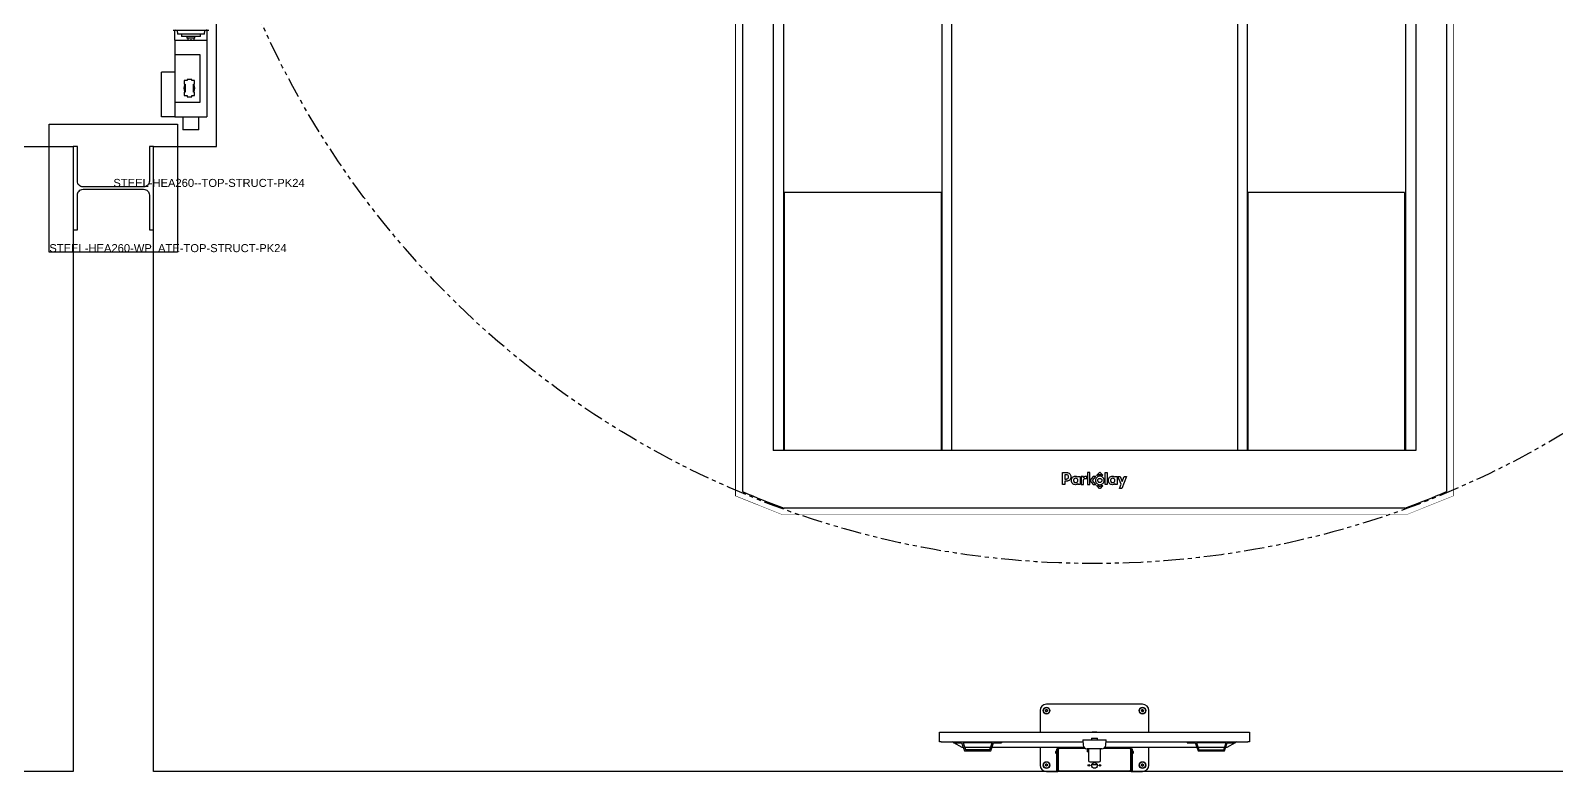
# Model space of a CAD drawing. Header units: millimetres. Extents: x 1005 to 7315, y -2950 to 6147.
# Drawn here: x 4149.5 to 4626.2, y -2699.9 to -2468.5 of the extents above; entities that cross this region are included whole.
import ezdxf

# ---------------------------------------------------------------- set-up
doc = ezdxf.new("R2010")
doc.units = ezdxf.units.MM
doc.set_wipeout_variables(frame=1)
doc.linetypes.add('PHANTOM', pattern=[12.7, 6.35, -1.27, 1.27, -1.27, 1.27, -1.27])
for name, color, linetype in [('PK24-EQUIPMENT', 150, 'Continuous'), ('PK24-LOGO', 7, 'Continuous'), ('PK24E-DATA', 7, 'Continuous'), ('PK24E-STRUCT-STEEL', 254, 'Continuous'), ('PKE24E-HIDDEN', 7, 'Continuous')]:
    doc.layers.add(name, color=color, linetype=linetype)
for name, color, linetype, true_color in [('PK24-SYS-ROOM', 8, 'Continuous', 0x808080), ('PK24E-COMP-PALLET', 132, 'Continuous', 0x00b7c8), ('PK24E-HELPER', 253, 'PHANTOM', 0xa1a1a1), ('PK24E-SYS-LIFT', 31, 'Continuous', 0xffcc5a)]:
    doc.layers.add(name, color=color, linetype=linetype, true_color=true_color)
doc.styles.get("Standard").update_dxf_attribs({"font": 'arial.ttf'})

# ---------------------------------------------------------------- blocks, each defined once
blk = doc.blocks.new('ELIFTTT-CHASIS--TOP-COMP-PKE24')
at = {"layer": 'PK24E-HELPER'}
blk.add_point((0, -167.5), dxfattribs=at)
at = {"layer": 'PK24E-SYS-LIFT'}
for p, q in [((-287.22, -118.3), (-287.82, -118.3)), ((-287.25, -121.25), (-287.25, -118.3)), ((-287.24, -117.91), (-287.22, -118.3)), ((-277.28, -118.3), (-287.22, -118.3)), ((-286.53, -118.3), (-286.47, -119.4)), ((-278.03, -119.4), (-277.97, -118.3)), ((-277.28, -118.3), (-277.26, -117.91)), ((-276.68, -118.3), (-277.28, -118.3)), ((-277.25, -118.3), (-277.25, -121.25)), ((-287.25, -121.25), (-277.25, -121.25)), ((-287.25, -121.25), (-287.25, -125.85)), ((-278.03, -119.4), (-286.47, -119.4)), ((-285.25, -119.4), (-285.25, -120.1)), ((-279.25, -120.1), (-285.25, -120.1)), ((-283.5, -120.1), (-283.5, -120.6)), ((-283.5, -120.6), (-283.4, -120.7)), ((-283.5, -120.6), (-281, -120.6)), ((-281.1, -120.7), (-283.4, -120.7)), ((-283.25, -120.7), (-283.25, -121.25)), ((-281.25, -121.25), (-281.25, -120.7)), ((-281.1, -120.7), (-281, -120.6)), ((-281, -120.6), (-281, -120.1)), ((-279.25, -120.1), (-279.25, -119.4)), ((-277.25, -121.25), (-277.25, -145.25)), ((-279.35, -125.85), (-287.25, -125.85)), ((-287.25, -125.85), (-287.25, -140.65)), ((-279.35, -140.65), (-279.35, -125.85)), ((-291.45, -145.25), (-291.45, -131.25)), ((-287.25, -131.25), (-291.45, -131.25)), ((-284.4, -133.88), (-284.4, -134.98)), ((-283.48, -133.88), (-284.4, -133.88)), ((-284.4, -134.98), (-284.02, -134.98)), ((-284.4, -137.52), (-284.4, -138.62)), ((-284.02, -137.52), (-284.4, -137.52)), ((-284.02, -134.98), (-284.02, -137.52)), ((-282.02, -133.55), (-283.48, -133.55)), ((-283.48, -133.55), (-283.48, -133.88)), ((-282.02, -133.88), (-282.02, -133.55)), ((-281.1, -133.88), (-282.02, -133.88)), ((-281.48, -134.98), (-281.1, -134.98)), ((-281.48, -137.52), (-281.48, -134.98)), ((-281.1, -137.52), (-281.48, -137.52)), ((-281.1, -134.98), (-281.1, -133.88)), ((-281.1, -138.62), (-281.1, -137.52)), ((-287.25, -140.65), (-279.35, -140.65)), ((-287.25, -140.65), (-287.25, -145.25)), ((-284.4, -138.62), (-283.48, -138.62)), ((-283.48, -138.62), (-283.48, -138.95)), ((-283.48, -138.95), (-282.02, -138.95)), ((-282.02, -138.62), (-281.1, -138.62)), ((-282.02, -138.95), (-282.02, -138.62)), ((-287.25, -145.25), (-291.45, -145.25)), ((-287.25, -145.25), (-277.25, -145.25)), ((-284.75, -145.25), (-284.75, -149.25)), ((-279.75, -149.25), (-279.75, -145.25)), ((-279.75, -149.25), (-284.75, -149.25))]:
    blk.add_line(p, q, dxfattribs=at)
for start, end in [(137.63, 222.37), (317.63, 42.37)]:
    blk.add_arc((-282.75, -136.25), 1.72, start, end, dxfattribs=at)
for points, knots in [([(-287.83, -118.28), (-287.83, -118.28), (-287.83, -118.3), (-287.82, -118.3), (-287.82, -118.3)], [0, 0, 0, 0, 0.485402, 1, 1, 1, 1]), ([(-276.68, -118.3), (-276.68, -118.3), (-276.67, -118.3), (-276.67, -118.28), (-276.67, -118.28)], [0, 0, 0, 0, 0.487803, 1, 1, 1, 1]), ([(-282.09, -121.25), (-282.11, -121.24), (-282.16, -121.21), (-282.25, -121.2), (-282.34, -121.21), (-282.39, -121.24), (-282.41, -121.25)], [0, 0, 0, 0, 0.230406, 0.49981, 0.78779, 1, 1, 1, 1])]:
    blk.add_open_spline(points, degree=3, knots=knots, dxfattribs=at)
blk = doc.blocks.new('STEEL-HEA260--TOP-STRUCT-PK24')
at = {"layer": 'PK24E-STRUCT-STEEL', "color": 8, "true_color": 0x808080}
blk.add_lwpolyline([(11.25, 13), (11.25, 2.175, -0.4142136), (9.45, 0.375), (-9.45, 0.375, -0.4142136), (-11.25, 2.175), (-11.25, 13), (-12.5, 13), (-12.5, -13), (-11.25, -13), (-11.25, -2.175, -0.4142136), (-9.45, -0.375), (9.45, -0.375, -0.4142136), (11.25, -2.175), (11.25, -13), (12.5, -13), (12.5, 13)], format="xyb", close=True, dxfattribs=at)
at = {"layer": 'PKE24E-HIDDEN'}
blk.add_attdef('COMP_TYPE', (0, 0.375), '', height=2.5, dxfattribs=at)
blk = doc.blocks.new('STEEL-HEA260-WPLATE-TOP-STRUCT-PK24')
at = {"layer": 'PK24E-STRUCT-STEEL', "color": 8, "true_color": 0x808080}
blk.add_lwpolyline([(-20, 20), (20, 20), (20, -20), (-20, -20)], close=True, dxfattribs=at)
blk.add_blockref('STEEL-HEA260--TOP-STRUCT-PK24', (0, 0)).add_auto_attribs({'COMP_TYPE': 'STEEL-HEA260--TOP-STRUCT-PK24'})
at = {"layer": 'PK24E-DATA'}
blk.add_attdef('COMP_TYPE', (-20, -20), '', height=2.5, dxfattribs=at)
blk = doc.blocks.new('ELIFT-COLUMNS--TOP-COMP-PKE24')
for p in [(-306.5, -167.5), (323.5, -167.5)]:
    blk.add_blockref('STEEL-HEA260-WPLATE-TOP-STRUCT-PK24', p).add_auto_attribs({'COMP_TYPE': 'STEEL-HEA260-WPLATE-TOP-STRUCT-PK24'})
blk = doc.blocks.new('ELIFTTT---TOP-SYS-PKE24')
for name in ['ELIFT-COLUMNS--TOP-COMP-PKE24', 'ELIFTTT-CHASIS--TOP-COMP-PKE24']:
    blk.add_blockref(name, (0, 0))
at = {"layer": 'PK24E-DATA'}
for tag, p in [('COMP_TYPE', (3.47, 12.51)), ('LAYOUT_ID', (3.47, 2.51)), ('SYSTEM_ID', (3.47, -7.49)), ('CARRIER_ID', (3.47, -17.49)), ('CON_CARS', (3.47, -27.49))]:
    blk.add_attdef(tag, p, '', height=5, dxfattribs=at)
blk = doc.blocks.new('ROOM-TV--TOP-COMP-PK24')
at = {"layer": 'PK24-EQUIPMENT'}
for p, q in [((-15.32, 18.86), (-15.28, 19.21)), ((-15.28, 19.21), (-14.96, 19.35)), ((15, 21), (-15, 21)), ((-14.96, 19.35), (-14.68, 19.14)), ((-14.68, 19.14), (-14.72, 18.79)), ((14.65, 18.98), (14.81, 19.29)), ((14.81, 19.29), (15.16, 19.31)), ((15.16, 19.31), (15.35, 19.02)), ((-17, 19), (-17, 12.3)), ((-15.04, 18.65), (-15.32, 18.86)), ((-14.72, 18.79), (-15.04, 18.65)), ((14.84, 18.69), (14.65, 18.98)), ((15.19, 18.71), (14.84, 18.69)), ((15.35, 19.02), (15.19, 18.71)), ((17, 12.3), (17, 19)), ((-48.4, 9.3), (-48.4, 12.3)), ((-48.4, 12.3), (-47.9, 12.3)), ((-47.9, 12.3), (47.9, 12.3)), ((-3.5, 9.9), (-3.6, 9.8)), ((-3.6, 9.8), (-3.51, 8.24)), ((-2.1, 9.8), (-3.6, 9.8)), ((-3.5, 9.9), (-2.1, 9.9)), ((-2.1, 9.9), (2.1, 9.9)), ((2.1, 9.8), (-2.1, 9.8)), ((-0.95, 10.39), (-0.95, 9.9)), ((-0.95, 10.39), (0.95, 10.39)), ((-0.63, 12.34), (-0.68, 12.31)), ((-0.6, 12.35), (0.6, 12.35)), ((0.68, 12.31), (0.62, 12.34)), ((0.95, 9.9), (0.95, 10.39)), ((2.1, 9.9), (3.5, 9.9)), ((3.6, 9.8), (2.1, 9.8)), ((2.5, 9.9), (2.5, 9.9)), ((3.6, 9.8), (3.5, 9.9)), ((3.51, 8.24), (3.6, 9.8)), ((47.9, 12.3), (48.4, 12.3)), ((48.4, 12.3), (48.4, 9.3)), ((-47.9, 9.3), (-48.4, 9.3)), ((-47.9, 9.3), (-3.57, 9.3)), ((-44.4, 9.29), (-44.4, 9.3)), ((-44, 9.06), (-44.4, 9.29)), ((-44.4, 9.29), (-44, 9.29)), ((-44, 9.3), (-44, 9)), ((-44, 9), (-41.5, 9)), ((-41.3, 7.5), (-43.9, 9)), ((-41.5, 9), (-40.59, 6.5)), ((-40.95, 7.5), (-41.3, 7.5)), ((-31.96, 8.9), (-41.04, 8.9)), ((-41.04, 8.9), (-40.31, 6.9)), ((-40.59, 6.5), (-32.41, 6.5)), ((-32.47, 7.5), (-40.53, 7.5)), ((-40.31, 6.9), (-32.69, 6.9)), ((-32.69, 6.9), (-31.96, 8.9)), ((-32.41, 6.5), (-31.5, 9)), ((-11.05, 7.5), (-32.05, 7.5)), ((-31.5, 9), (-29, 9)), ((-29, 9.3), (-29, 9)), ((-29, 9.29), (-3.57, 9.29)), ((-17, 7.5), (-17, 2)), ((-12.08, 5.84), (-12.08, 6.26)), ((-12.08, 5.74), (-12.08, 5.84)), ((-11.75, 6.52), (-11.79, 6.52)), ((-11.79, 5.68), (-11.79, 6.52)), ((-11.79, 5.48), (-11.79, 5.68)), ((-11.79, 5.48), (-11.75, 5.48)), ((-11.75, 7.1), (-11.6, 7.1)), ((-11.75, 6.6), (-11.75, 7.1)), ((-11.75, 0.3), (-11.75, 6.6)), ((-11.6, 7.1), (-11.6, 6.6)), ((-11.6, 0.3), (-11.6, 6.6)), ((-11.58, 6.3), (-11.6, 6.3)), ((-11.6, 5.7), (-11.58, 5.7)), ((-11.45, 6.64), (-11.58, 6.64)), ((-11.58, 6.64), (-11.58, 6.55)), ((-11.58, 6.55), (-11.58, 5.36)), ((-11.58, 5.36), (-11.45, 5.36)), ((-11.45, 7.1), (-11.45, 7.5)), ((-11.45, 7.1), (-11.45, 0.15)), ((-11.25, 0.15), (-11.25, 7.1)), ((-11.25, 6.9), (-11.22, 6.9)), ((-11.22, 6.51), (-11.25, 6.51)), ((-11.22, 6.26), (-11.25, 6.26)), ((-11.22, 5.74), (-11.25, 5.74)), ((-11.22, 5.49), (-11.25, 5.49)), ((-11.22, 0.45), (-11.22, 7)), ((-3.21, 7.5), (-11.05, 7.5)), ((-2.98, 7.3), (-11.05, 7.3)), ((-10.93, 7.3), (-2.98, 7.3)), ((-2.1, 7.1), (-2.31, 7.1)), ((-2.28, 7.1), (-2.28, 6.1)), ((-1.93, 6.1), (-2.28, 6.1)), ((2.1, 7.1), (-2.1, 7.1)), ((-1.93, 6.1), (-1.93, 7.1)), ((-1.9, 7.1), (-1.9, 3.4)), ((1.9, 3.4), (1.9, 7.1)), ((2.31, 7.1), (2.1, 7.1)), ((2.98, 7.3), (10.93, 7.3)), ((11.05, 7.3), (2.98, 7.3)), ((11.05, 7.5), (3.21, 7.5)), ((3.57, 9.3), (47.9, 9.3)), ((3.57, 9.29), (29, 9.29)), ((32.05, 7.5), (11.05, 7.5)), ((11.22, 7), (11.22, 0.45)), ((11.22, 6.9), (11.25, 6.9)), ((11.22, 6.51), (11.25, 6.51)), ((11.22, 6.26), (11.25, 6.26)), ((11.22, 5.74), (11.25, 5.74)), ((11.22, 5.49), (11.25, 5.49)), ((11.25, 7.1), (11.25, 0.15)), ((11.45, 7.1), (11.45, 7.5)), ((11.45, 0.15), (11.45, 7.1)), ((11.58, 6.64), (11.45, 6.64)), ((11.45, 5.36), (11.58, 5.36)), ((11.58, 5.36), (11.58, 6.64)), ((11.6, 6.3), (11.58, 6.3)), ((11.58, 5.7), (11.6, 5.7)), ((11.6, 7.1), (11.75, 7.1)), ((11.6, 6.6), (11.6, 7.1)), ((11.6, 6.6), (11.6, 0.3)), ((11.75, 7.1), (11.75, 6.6)), ((11.75, 6.6), (11.75, 0.3)), ((11.79, 6.52), (11.75, 6.52)), ((11.75, 5.48), (11.79, 5.48)), ((11.79, 6.52), (11.79, 5.74)), ((11.79, 5.74), (11.79, 5.48)), ((12.08, 6.26), (12.08, 5.87)), ((12.08, 5.87), (12.08, 5.74)), ((17, 2), (17, 7.5)), ((29, 9.3), (29, 9)), ((29, 9), (31.5, 9)), ((31.5, 9), (32.41, 6.5)), ((41.18, 9), (31.82, 9)), ((31.82, 9), (32.62, 6.8)), ((40.63, 7.5), (32.37, 7.5)), ((32.41, 6.5), (40.59, 6.5)), ((32.62, 6.8), (40.38, 6.8)), ((40.38, 6.8), (41.18, 9)), ((40.59, 6.5), (41.5, 9)), ((41.3, 7.5), (40.95, 7.5)), ((43.9, 9), (41.3, 7.5)), ((41.5, 9), (44, 9)), ((44, 9.3), (44, 9)), ((44, 9.29), (44.4, 9.29)), ((44.4, 9.29), (44, 9.06)), ((44.4, 9.29), (44.4, 9.3)), ((48.4, 9.3), (47.9, 9.3)), ((-15.31, 2.16), (-15.01, 2.35)), ((-15.29, 1.82), (-15.31, 2.16)), ((-14.99, 1.65), (-15.29, 1.82)), ((-15.01, 2.35), (-14.71, 2.18)), ((-15, 0), (-11.45, 0)), ((-14.69, 1.84), (-14.99, 1.65)), ((-14.71, 2.18), (-14.69, 1.84)), ((11.45, 0.15), (-11.45, 0.15)), ((-11.25, 0.15), (-11.45, 0.15)), ((11.45, 0), (-11.45, 0)), ((-11.25, 0.35), (-11.21, 0.35)), ((10.93, 0.15), (-10.93, 0.15)), ((-1.5, 3), (1.5, 3)), ((-0.85, 2.23), (0.85, 2.23)), ((11.45, 0.15), (11.25, 0.15)), ((11.45, 0), (15, 0)), ((14.68, 2.14), (14.97, 2.35)), ((14.72, 1.8), (14.68, 2.14)), ((15.03, 1.65), (14.72, 1.8)), ((14.97, 2.35), (15.28, 2.2)), ((15.32, 1.86), (15.03, 1.65)), ((15.28, 2.2), (15.32, 1.86))]:
    blk.add_line(p, q, dxfattribs=at)
for centre, radius in [((-15, 19), 1.05), ((-15, 19), 0.974), ((15, 19), 1.05), ((15, 19), 0.974), ((-15, 2), 1.05), ((-15, 2), 0.974), ((-1.75, 1.9), 0.25), ((0, 1.9), 0.9), ((1.75, 1.9), 0.25), ((15, 2), 1.05), ((15, 2), 0.974)]:
    blk.add_circle(centre, radius, dxfattribs=at)
for centre, radius, start, end in [((-15, 19), 2, 90, 180), ((-15, 19), 0.301, 113.2143, 173.2143), ((-15, 19), 0.301, 53.2143, 113.2143), ((-15, 19), 0.301, 353.2143, 53.2143), ((15, 19), 0.301, 152.9633, 212.9633), ((15, 19), 0.301, 92.9633, 152.9633), ((15, 19), 0.301, 32.9633, 92.9633), ((15, 19), 2, 0, 90), ((15, 19), 0.301, 332.9633, 32.9633), ((-15, 19), 0.301, 173.2143, 233.2143), ((-15, 19), 0.301, 233.2143, 293.2143), ((-15, 19), 0.301, 293.2143, 353.2143), ((15, 19), 0.301, 212.9633, 272.9633), ((15, 19), 0.301, 272.9633, 332.9633), ((-0.65, 12.27), 0.05, 120, 144.7356), ((-0.6, 12.3), 0.05, 90, 120), ((0.6, 12.3), 0.05, 60, 90), ((0.65, 12.27), 0.05, 35.2644, 60), ((-11.58, 6), 0.565, 111.6102, 152.2991), ((-11.58, 6), 0.565, 207.7009, 248.3898), ((-11.05, 7.1), 0.4, 90, 180), ((-11.05, 7.1), 0.2, 90, 180), ((-10.93, 7), 0.3, 90, 180), ((-2.31, 8.3), 1.2, 183, 270), ((2.31, 8.3), 1.2, 270, 357), ((10.93, 7), 0.3, 0, 90), ((11.05, 7.1), 0.4, 0, 90), ((11.05, 7.1), 0.2, 0, 90), ((11.58, 6), 0.565, 27.7009, 68.3898), ((11.58, 6), 0.565, 291.6102, 332.2991), ((-15, 2), 2, 180, 270), ((-15, 2), 0.301, 122.1565, 182.1565), ((-15, 2), 0.301, 182.1565, 242.1565), ((-15, 2), 0.301, 62.1565, 122.1565), ((-15, 2), 0.301, 242.1565, 302.1565), ((-15, 2), 0.301, 2.1565, 62.1565), ((-15, 2), 0.301, 302.1565, 2.1565), ((-11.45, 0.3), 0.3, 180, 270), ((-11.45, 0.3), 0.15, 180, 270), ((-10.93, 0.45), 0.3, 180, 270), ((-1.5, 3.4), 0.4, 180, 270), ((1.5, 3.4), 0.4, 270, 0), ((10.93, 0.45), 0.3, 270, 0), ((11.45, 0.3), 0.3, 270, 0), ((11.45, 0.3), 0.15, 270, 0), ((15, 2), 0.301, 125.4032, 185.4032), ((15, 2), 0.301, 185.4032, 245.4032), ((15, 2), 0.301, 65.4032, 125.4032), ((15, 2), 0.301, 245.4032, 305.4032), ((15, 2), 2, 270, 0), ((15, 2), 0.301, 5.4032, 65.4032), ((15, 2), 0.301, 305.4032, 5.4032)]:
    blk.add_arc(centre, radius, start, end, dxfattribs=at)
blk = doc.blocks.new('LOGO----DECOR-PK24')
at = {"layer": 'PK24-LOGO'}
for p, q in [((-10, 2.13), (-8.71, 2.13)), ((-10, -1.62), (-10, 2.13)), ((-9.29, 1.47), (-9.29, 0.11)), ((-8.76, 1.47), (-9.29, 1.47)), ((-9.29, 0.11), (-8.76, 0.11)), ((-8.61, 1.46), (-8.76, 1.47)), ((-8.76, 0.11), (-8.61, 0.13)), ((-8.71, 2.13), (-8.43, 2.11)), ((-8.48, 1.42), (-8.61, 1.46)), ((-8.61, 0.13), (-8.48, 0.17)), ((-8.36, 1.35), (-8.48, 1.42)), ((-8.48, 0.17), (-8.36, 0.23)), ((-8.43, 2.11), (-8.3, 2.07)), ((-8.26, 1.27), (-8.36, 1.35)), ((-8.36, 0.23), (-8.26, 0.31)), ((-8.3, 2.07), (-8.17, 2.03)), ((-8.19, 1.17), (-8.26, 1.27)), ((-8.26, 0.31), (-8.19, 0.41)), ((-8.13, 1.05), (-8.19, 1.17)), ((-8.19, 0.41), (-8.13, 0.53)), ((-8.17, 2.03), (-7.94, 1.9)), ((-8.09, 0.93), (-8.13, 1.05)), ((-8.13, 0.53), (-8.09, 0.66)), ((-8.08, 0.79), (-8.09, 0.93)), ((-8.09, 0.66), (-8.08, 0.79)), ((-7.94, 1.9), (-7.74, 1.74)), ((-7.74, 1.74), (-7.58, 1.55)), ((-7.58, 0.04), (-7.74, -0.16)), ((-7.58, 1.55), (-7.46, 1.32)), ((-7.46, 0.27), (-7.58, 0.04)), ((-7.46, 1.32), (-7.38, 1.06)), ((-7.38, 0.52), (-7.46, 0.27)), ((-7.38, 1.06), (-7.36, 0.79)), ((-7.36, 0.79), (-7.38, 0.52)), ((-7.19, -0.02), (-7.16, 0.13)), ((-7.16, 0.13), (-7.11, 0.26)), ((-7.11, 0.26), (-6.98, 0.49)), ((-6.98, 0.49), (-6.82, 0.68)), ((-6.82, 0.68), (-6.62, 0.82)), ((-6.62, 0.82), (-6.41, 0.92)), ((-6.42, 0.06), (-6.48, -0.05)), ((-6.33, 0.17), (-6.42, 0.06)), ((-6.41, 0.92), (-6.19, 0.98)), ((-6.23, 0.25), (-6.33, 0.17)), ((-6.11, 0.31), (-6.23, 0.25)), ((-6.19, 0.98), (-5.97, 1)), ((-5.98, 0.35), (-6.11, 0.31)), ((-5.84, 0.36), (-5.98, 0.35)), ((-5.97, 1), (-5.74, 0.98)), ((-5.71, 0.35), (-5.84, 0.36)), ((-5.74, 0.98), (-5.53, 0.92)), ((-5.58, 0.31), (-5.71, 0.35)), ((-5.47, 0.24), (-5.58, 0.31)), ((-5.53, 0.92), (-5.35, 0.82)), ((-5.37, 0.16), (-5.47, 0.24)), ((-5.29, 0.06), (-5.37, 0.16)), ((-5.35, 0.82), (-5.21, 0.7)), ((-5.23, -0.06), (-5.29, 0.06)), ((-5.21, 0.7), (-5.21, 0.95)), ((-5.21, 0.95), (-4.5, 0.95)), ((-4.5, 0.95), (-4.5, -1.62)), ((-3.41, 0.95), (-4.11, 0.95)), ((-4.11, 0.95), (-4.11, -1.62)), ((-3.41, 0.53), (-3.41, 0.95)), ((-3.36, 0.62), (-3.41, 0.53)), ((-3.37, -0.03), (-3.32, 0.06)), ((-3.29, 0.71), (-3.36, 0.62)), ((-3.32, 0.06), (-3.26, 0.13)), ((-3.22, 0.78), (-3.29, 0.71)), ((-3.26, 0.13), (-3.19, 0.19)), ((-3.14, 0.84), (-3.22, 0.78)), ((-3.19, 0.19), (-3.11, 0.23)), ((-3.05, 0.89), (-3.14, 0.84)), ((-3.11, 0.23), (-3.02, 0.26)), ((-2.94, 0.92), (-3.05, 0.89)), ((-3.02, 0.26), (-2.92, 0.27)), ((-2.83, 0.94), (-2.94, 0.92)), ((-2.92, 0.27), (-2.42, 0.27)), ((-2.7, 0.95), (-2.83, 0.94)), ((-2.42, 0.95), (-2.7, 0.95)), ((-2.42, 0.27), (-2.42, 0.95)), ((-1.42, 2.13), (-2.13, 2.13)), ((-2.13, 2.13), (-2.13, -1.62)), ((-1.42, -1.62), (-1.42, 2.13)), ((-0.37, 0.95), (-1.42, -0.33)), ((-0.61, -0.33), (0.44, 0.95)), ((0.44, 0.95), (-0.37, 0.95)), ((0.44, 0.19), (0.36, -0.06)), ((0.56, 0.41), (0.44, 0.19)), ((0.72, 0.61), (0.56, 0.41)), ((0.92, 0.77), (0.72, 0.61)), ((0.77, 1.32), (0.79, 1.37)), ((0.78, 1.26), (0.77, 1.32)), ((0.81, 1.24), (0.78, 1.26)), ((0.79, 1.37), (1.61, 2.19)), ((0.85, 1.23), (0.81, 1.24)), ((0.89, 1.24), (0.85, 1.23)), ((1.07, 1.32), (0.89, 1.24)), ((1.15, 0.9), (0.92, 0.77)), ((1.27, 1.37), (1.07, 1.32)), ((1.07, -0.08), (1.13, 0.03)), ((1.13, 0.03), (1.21, 0.12)), ((1.4, 0.98), (1.15, 0.9)), ((1.21, 0.12), (1.3, 0.2)), ((1.46, 1.41), (1.27, 1.37)), ((1.3, 0.2), (1.41, 0.26)), ((1.67, 1), (1.4, 0.98)), ((1.41, 0.26), (1.54, 0.3)), ((1.67, 1.42), (1.46, 1.41)), ((1.54, 0.3), (1.67, 0.31)), ((1.61, 2.19), (1.67, 2.21)), ((1.67, 2.21), (1.73, 2.19)), ((1.87, 1.41), (1.67, 1.42)), ((1.94, 0.98), (1.67, 1)), ((1.67, 0.31), (1.8, 0.3)), ((1.73, 2.19), (2.54, 1.37)), ((1.8, 0.3), (1.92, 0.26)), ((2.07, 1.37), (1.87, 1.41)), ((1.92, 0.26), (2.03, 0.2)), ((2.19, 0.9), (1.94, 0.98)), ((2.03, 0.2), (2.13, 0.12)), ((2.26, 1.32), (2.07, 1.37)), ((2.13, 0.12), (2.2, 0.03)), ((2.41, 0.77), (2.19, 0.9)), ((2.2, 0.03), (2.26, -0.08)), ((2.45, 1.24), (2.26, 1.32)), ((2.61, 0.61), (2.41, 0.77)), ((2.48, 1.23), (2.45, 1.24)), ((2.52, 1.24), (2.48, 1.23)), ((2.55, 1.26), (2.52, 1.24)), ((2.54, 1.37), (2.57, 1.32)), ((2.57, 1.32), (2.55, 1.26)), ((2.78, 0.41), (2.61, 0.61)), ((2.9, 0.19), (2.78, 0.41)), ((2.98, -0.06), (2.9, 0.19)), ((3.31, 2.13), (4.01, 2.13)), ((3.31, -1.62), (3.31, 2.13)), ((4.01, 2.13), (4.01, -1.62)), ((4.37, -0.02), (4.4, 0.13)), ((4.4, 0.13), (4.45, 0.26)), ((4.45, 0.26), (4.58, 0.49)), ((4.58, 0.49), (4.74, 0.68)), ((4.74, 0.68), (4.93, 0.82)), ((4.93, 0.82), (5.15, 0.92)), ((5.14, 0.06), (5.08, -0.05)), ((5.23, 0.17), (5.14, 0.06)), ((5.15, 0.92), (5.37, 0.98)), ((5.33, 0.25), (5.23, 0.17)), ((5.45, 0.31), (5.33, 0.25)), ((5.37, 0.98), (5.59, 1)), ((5.58, 0.35), (5.45, 0.31)), ((5.72, 0.36), (5.58, 0.35)), ((5.59, 1), (5.82, 0.98)), ((5.85, 0.35), (5.72, 0.36)), ((5.82, 0.98), (6.03, 0.92)), ((5.98, 0.31), (5.85, 0.35)), ((6.09, 0.24), (5.98, 0.31)), ((6.03, 0.92), (6.21, 0.82)), ((6.19, 0.16), (6.09, 0.24)), ((6.27, 0.06), (6.19, 0.16)), ((6.21, 0.82), (6.35, 0.7)), ((6.32, -0.06), (6.27, 0.06)), ((6.35, 0.7), (6.35, 0.95)), ((6.35, 0.95), (7.06, 0.95)), ((7.06, 0.95), (7.06, -1.62)), ((8.33, -1.51), (7.31, 0.95)), ((7.31, 0.95), (8.05, 0.95)), ((8.05, 0.95), (8.68, -0.63)), ((10, 0.95), (8.51, -2.81)), ((8.68, -0.63), (9.27, 0.95)), ((9.27, 0.95), (10, 0.95)), ((-9.29, -1.62), (-10, -1.62)), ((-8.71, -0.55), (-9.29, -0.55)), ((-9.29, -0.55), (-9.29, -1.62)), ((-8.43, -0.52), (-8.71, -0.55)), ((-8.3, -0.49), (-8.43, -0.52)), ((-8.17, -0.44), (-8.3, -0.49)), ((-7.94, -0.32), (-8.17, -0.44)), ((-7.74, -0.16), (-7.94, -0.32)), ((-7.22, -0.33), (-7.21, -0.17)), ((-7.21, -0.5), (-7.22, -0.33)), ((-7.21, -0.17), (-7.19, -0.02)), ((-7.19, -0.65), (-7.21, -0.5)), ((-7.16, -0.79), (-7.19, -0.65)), ((-7.1, -0.92), (-7.16, -0.79)), ((-6.97, -1.15), (-7.1, -0.92)), ((-6.81, -1.34), (-6.97, -1.15)), ((-6.62, -1.48), (-6.81, -1.34)), ((-6.41, -1.59), (-6.62, -1.48)), ((-6.52, -0.18), (-6.53, -0.33)), ((-6.53, -0.33), (-6.52, -0.47)), ((-6.48, -0.05), (-6.52, -0.18)), ((-6.52, -0.47), (-6.48, -0.6)), ((-6.48, -0.6), (-6.42, -0.72)), ((-6.42, -0.72), (-6.33, -0.82)), ((-6.19, -1.65), (-6.41, -1.59)), ((-6.33, -0.82), (-6.23, -0.9)), ((-6.23, -0.9), (-6.11, -0.97)), ((-5.98, -1.67), (-6.19, -1.65)), ((-6.11, -0.97), (-5.98, -1.01)), ((-5.98, -1.01), (-5.84, -1.02)), ((-5.74, -1.65), (-5.98, -1.67)), ((-5.84, -1.02), (-5.71, -1.01)), ((-5.53, -1.57), (-5.74, -1.65)), ((-5.71, -1.01), (-5.58, -0.97)), ((-5.58, -0.97), (-5.47, -0.9)), ((-5.35, -1.47), (-5.53, -1.57)), ((-5.47, -0.9), (-5.37, -0.82)), ((-5.37, -0.82), (-5.29, -0.72)), ((-5.21, -1.33), (-5.35, -1.47)), ((-5.29, -0.72), (-5.23, -0.6)), ((-5.2, -0.19), (-5.23, -0.06)), ((-5.23, -0.6), (-5.2, -0.47)), ((-5.21, -1.62), (-5.21, -1.33)), ((-5.21, -1.33), (-5.21, -1.33)), ((-4.5, -1.62), (-5.21, -1.62)), ((-5.19, -0.33), (-5.2, -0.19)), ((-5.2, -0.47), (-5.19, -0.33)), ((-4.11, -1.62), (-3.41, -1.62)), ((-3.41, -0.21), (-3.4, -0.12)), ((-3.41, -1.62), (-3.41, -0.21)), ((-3.4, -0.12), (-3.37, -0.03)), ((-2.13, -1.62), (-1.42, -1.62)), ((-1.42, -0.33), (-0.37, -1.62)), ((0.44, -1.62), (-0.61, -0.33)), ((-0.37, -1.62), (0.44, -1.62)), ((0.36, -0.06), (0.33, -0.33)), ((0.33, -0.33), (0.36, -0.6)), ((0.36, -0.6), (0.44, -0.85)), ((0.44, -0.85), (0.56, -1.08)), ((0.56, -1.08), (0.72, -1.28)), ((0.72, -1.28), (0.92, -1.44)), ((0.77, -1.98), (0.78, -1.93)), ((0.79, -2.04), (0.77, -1.98)), ((0.78, -1.93), (0.81, -1.9)), ((1.61, -2.85), (0.79, -2.04)), ((0.81, -1.9), (0.85, -1.89)), ((0.85, -1.89), (0.89, -1.9)), ((0.89, -1.9), (1.07, -1.98)), ((0.92, -1.44), (1.15, -1.56)), ((1.02, -0.33), (1.03, -0.2)), ((1.03, -0.46), (1.02, -0.33)), ((1.03, -0.2), (1.07, -0.08)), ((1.07, -0.59), (1.03, -0.46)), ((1.13, -0.7), (1.07, -0.59)), ((1.07, -1.98), (1.27, -2.04)), ((1.21, -0.79), (1.13, -0.7)), ((1.15, -1.56), (1.4, -1.64)), ((1.3, -0.87), (1.21, -0.79)), ((1.27, -2.04), (1.46, -2.07)), ((1.41, -0.93), (1.3, -0.87)), ((1.4, -1.64), (1.67, -1.67)), ((1.54, -0.97), (1.41, -0.93)), ((1.46, -2.07), (1.67, -2.09)), ((1.67, -0.98), (1.54, -0.97)), ((1.67, -2.88), (1.61, -2.85)), ((1.8, -0.97), (1.67, -0.98)), ((1.67, -1.67), (1.94, -1.64)), ((1.67, -2.09), (1.87, -2.07)), ((1.73, -2.85), (1.67, -2.88)), ((2.54, -2.04), (1.73, -2.85)), ((1.92, -0.93), (1.8, -0.97)), ((1.87, -2.07), (2.07, -2.04)), ((2.03, -0.87), (1.92, -0.93)), ((1.94, -1.64), (2.19, -1.56)), ((2.13, -0.79), (2.03, -0.87)), ((2.07, -2.04), (2.26, -1.98)), ((2.2, -0.7), (2.13, -0.79)), ((2.19, -1.56), (2.41, -1.44)), ((2.26, -0.59), (2.2, -0.7)), ((2.26, -0.08), (2.3, -0.2)), ((2.3, -0.46), (2.26, -0.59)), ((2.26, -1.98), (2.45, -1.9)), ((2.3, -0.2), (2.31, -0.33)), ((2.31, -0.33), (2.3, -0.46)), ((2.41, -1.44), (2.61, -1.28)), ((2.45, -1.9), (2.48, -1.89)), ((2.48, -1.89), (2.52, -1.9)), ((2.52, -1.9), (2.55, -1.93)), ((2.57, -1.98), (2.54, -2.04)), ((2.55, -1.93), (2.57, -1.98)), ((2.61, -1.28), (2.78, -1.08)), ((2.78, -1.08), (2.9, -0.85)), ((2.9, -0.85), (2.98, -0.6)), ((3, -0.33), (2.98, -0.06)), ((2.98, -0.6), (3, -0.33)), ((4.01, -1.62), (3.31, -1.62)), ((4.34, -0.17), (4.37, -0.02)), ((4.34, -0.33), (4.34, -0.17)), ((4.34, -0.5), (4.34, -0.33)), ((4.37, -0.65), (4.34, -0.5)), ((4.4, -0.79), (4.37, -0.65)), ((4.46, -0.92), (4.4, -0.79)), ((4.59, -1.15), (4.46, -0.92)), ((4.75, -1.34), (4.59, -1.15)), ((4.94, -1.48), (4.75, -1.34)), ((5.15, -1.59), (4.94, -1.48)), ((5.04, -0.18), (5.03, -0.33)), ((5.03, -0.33), (5.04, -0.47)), ((5.08, -0.05), (5.04, -0.18)), ((5.04, -0.47), (5.08, -0.6)), ((5.08, -0.6), (5.14, -0.72)), ((5.14, -0.72), (5.23, -0.82)), ((5.37, -1.65), (5.15, -1.59)), ((5.23, -0.82), (5.33, -0.9)), ((5.33, -0.9), (5.45, -0.97)), ((5.58, -1.67), (5.37, -1.65)), ((5.45, -0.97), (5.58, -1.01)), ((5.58, -1.01), (5.72, -1.02)), ((5.81, -1.65), (5.58, -1.67)), ((5.72, -1.02), (5.85, -1.01)), ((6.03, -1.57), (5.81, -1.65)), ((5.85, -1.01), (5.98, -0.97)), ((5.98, -0.97), (6.09, -0.9)), ((6.21, -1.47), (6.03, -1.57)), ((6.09, -0.9), (6.19, -0.82)), ((6.19, -0.82), (6.27, -0.72)), ((6.35, -1.33), (6.21, -1.47)), ((6.27, -0.72), (6.32, -0.6)), ((6.36, -0.19), (6.32, -0.06)), ((6.32, -0.6), (6.36, -0.47)), ((6.35, -1.62), (6.35, -1.33)), ((6.35, -1.33), (6.35, -1.33)), ((7.06, -1.62), (6.35, -1.62)), ((6.37, -0.33), (6.36, -0.19)), ((6.36, -0.47), (6.37, -0.33)), ((7.8, -2.81), (8.33, -1.51)), ((8.51, -2.81), (7.8, -2.81))]:
    blk.add_line(p, q, dxfattribs=at)
blk = doc.blocks.new('*U71')
at = {"layer": 'PK24E-COMP-PALLET'}
for p, q in [((262.27, 110), (-262.27, 110)), ((-249.45, -100.42), (-249.45, 100.42)), ((249.45, 100.42), (-249.45, 100.42)), ((249.45, -100.42), (249.45, 100.42)), ((-267.5, -96.99), (-267.5, 96.99)), ((249.45, 97.11), (-249.45, 97.11)), ((-168.92, 96.89), (-249.45, 96.89)), ((-168.92, 47.89), (-168.92, 96.89)), ((168.92, 47.89), (168.92, 96.89)), ((249.45, 96.89), (168.92, 96.89)), ((267.5, -96.99), (267.5, 96.99)), ((-168.92, 47.89), (-249.45, 47.89)), ((249.45, 47.89), (168.92, 47.89)), ((249.45, 47.67), (-249.45, 47.67)), ((249.45, 44.65), (-249.45, 44.65)), ((249.45, -44.65), (-249.45, -44.65)), ((249.45, -47.67), (-249.45, -47.67)), ((-168.92, -47.89), (-249.45, -47.89)), ((-168.92, -96.89), (-168.92, -47.89)), ((168.92, -96.89), (168.92, -47.89)), ((249.45, -47.89), (168.92, -47.89)), ((-168.92, -96.89), (-249.45, -96.89)), ((249.45, -97.11), (-249.45, -97.11)), ((249.45, -96.89), (168.92, -96.89)), ((249.45, -100.42), (-249.45, -100.42)), ((262.27, -110), (-262.27, -110))]:
    blk.add_line(p, q, dxfattribs=at)
for centre, start, end in [((-7.5, 0), 156.6469, 159.5434), ((7.5, 0), 20.4566, 23.3531), ((-7.5, 0), 200.4566, 203.3531), ((7.5, 0), 336.6469, 339.5434)]:
    blk.add_arc(centre, 277.5, start, end, dxfattribs=at)
at = {"layer": 'PK24E-HELPER'}
blk.add_point((0, 0), dxfattribs=at)
at = {"linetype": 'Continuous'}
for p, rotation in [((-258.48, 0), 270), ((258.48, 0), 90)]:
    blk.add_blockref('LOGO----DECOR-PK24', p, dxfattribs=dict(at, rotation=rotation))
blk = doc.blocks.new('ROOM-ADLIYE--TOP-SYS-PKE24')
at = {"layer": 'PK24-SYS-ROOM'}
blk.add_lwpolyline([(-112, 263.62), (-97.37, 269.5), (97.37, 269.5), (112, 263.62), (112, -263.62), (97.37, -269.5), (-97.37, -269.5), (-112, -263.62)], close=True, dxfattribs=at)
blk.add_lwpolyline([(-110, 262.27), (-96.99, 267.5), (96.99, 267.5), (110, 262.27), (110, -262.27), (96.99, -267.5), (-96.99, -267.5), (-110, -262.27), (-110, 262.27)], dxfattribs=at)
for name, p in [('ELIFT-COLUMNS--TOP-COMP-PKE24', (0, 0)), ('ELIFTTT-CHASIS--TOP-COMP-PKE24', (0, 0)), ('ROOM-TV--TOP-COMP-PK24', (0, -349.72))]:
    blk.add_blockref(name, p, dxfattribs=at)
blk.add_wipeout([(-112, 263.62), (-97.37, 269.5), (97.37, 269.5), (112, 263.62), (112, -263.62), (97.37, -269.5), (-97.37, -269.5), (-112, -263.62)]).dxf.layer = 'PK24-SYS-ROOM'
blk.add_lwpolyline([(-274.25, -111.86), (274.01, -111.86), (274.01, -154.5), (311, -154.5), (311, -252.11), (311, -349.72), (-294, -349.72), (-294, -252.11), (-294, -154.5), (-274.25, -154.5)], close=True, dxfattribs=at)
at = {"layer": 'PK24E-HELPER'}
blk.add_circle((-0.12, -0.14), 284.63, dxfattribs=at)
at = {"layer": 'PK24-SYS-ROOM', "rotation": 90}
blk.add_blockref('*U71', (0, 0), dxfattribs=at)
at = {"layer": 'PK24E-DATA'}
for tag, p in [('COMP_TYPE', (-1.32, 32.97)), ('ROOM_TYPE', (-1.32, 22.97)), ('SYSTEM_ID', (-1.32, 12.97)), ('CARRIER_ID', (-1.32, 2.97)), ('LAYOUT_ID', (-1.32, -7.03)), ('DOOR_COUNT', (-1.32, -17.03)), ('DOOR1_ANGLE', (-1.32, -27.03))]:
    blk.add_attdef(tag, p, '', height=5, dxfattribs=at)
at = {"layer": 'PK24E-DATA', "flags": 8}
blk.add_attdef('DOOR2_ANGLE', (-1.32, -37.03), '', height=5, dxfattribs=at)

msp = doc.modelspace()

# ---------------------------------------------------------------- block references
msp.add_blockref('ELIFTTT---TOP-SYS-PKE24', (3851.836, -2350.223))

# ---------------------------------------------------------------- next in the draw order: block references
msp.add_blockref('ELIFTTT---TOP-SYS-PKE24', (4481.836, -2350.223))

# ---------------------------------------------------------------- next in the draw order: block references
msp.add_blockref('ROOM-ADLIYE--TOP-SYS-PKE24', (3851.836, -2350.223))

# ---------------------------------------------------------------- next in the draw order: block references
msp.add_blockref('ROOM-ADLIYE--TOP-SYS-PKE24', (4481.836, -2350.223))

doc.saveas('drawing.dxf')
